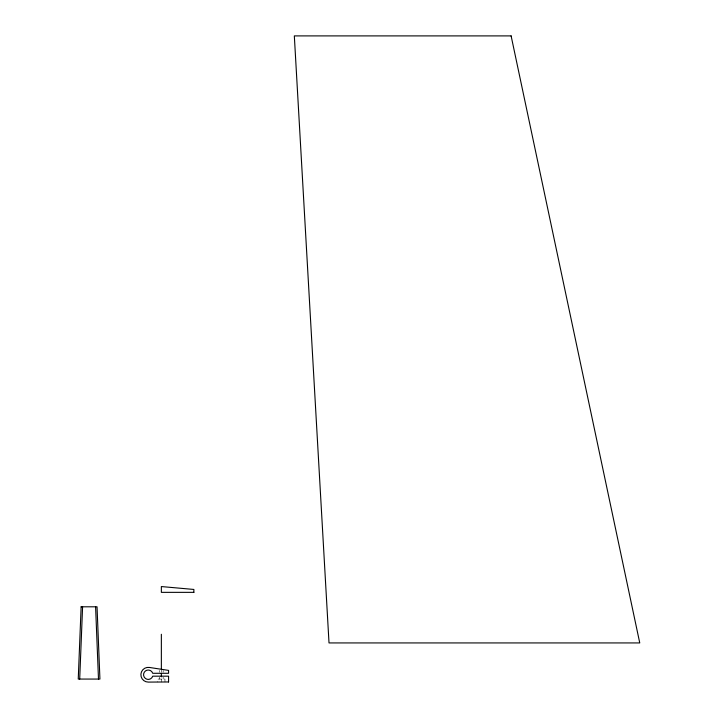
<?xml version="1.0" encoding="UTF-8"?>
<svg xmlns="http://www.w3.org/2000/svg" width="718" height="718" viewBox="0 0 718 718"><rect width="100%" height="100%" fill="white"/><g stroke="black" fill="none" stroke-linecap="round" stroke-linejoin="round"><path stroke-width="0.54" stroke-dasharray="3.59 2.69" d="M164.969 681.983L164.969 679.066L157.745 679.066L157.745 682.037M163.157 670.397L163.157 672.317M163.157 677.137L163.157 679.066M161.353 670.1L161.353 672.344M161.353 679.066L161.353 682.01M159.549 670.397L159.549 672.317M159.549 677.137L159.549 679.066"/><path stroke-width="1.08" d="M79.698 679.066L82.588 606.8M95.593 606.8L98.483 679.066M161.353 634.263L161.353 668.988M161.353 673.466L161.353 676.823M81.134 606.8L78.244 679.066L99.928 679.066L97.038 606.8L81.134 606.8M168.577 681.956L148.312 682.1A7.368 7.368 0 0 1 140.907 674.193A7.368 7.368 0 0 1 149.371 667.444L168.577 670.397L168.577 673.287L152.728 673.287A4.694 4.694 0 0 0 145.494 670.926A4.694 4.694 0 0 0 145.494 678.528A4.694 4.694 0 0 0 152.728 676.176L168.577 676.176L168.577 681.956M511.117 35.9L294.326 35.9L329.015 642.933L639.756 642.933L511.117 35.9M193.869 592.35L161.353 592.35L161.353 586.561L193.869 589.451L193.869 592.35"/></g></svg>
